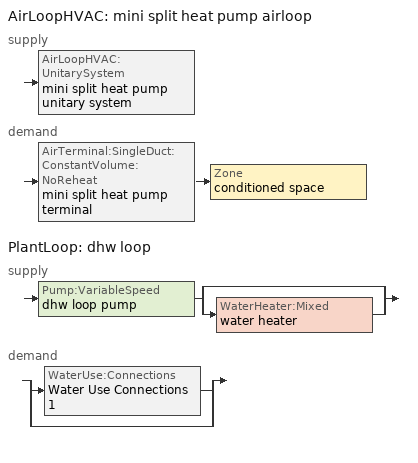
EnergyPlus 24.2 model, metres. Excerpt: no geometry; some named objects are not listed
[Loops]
AirLoopHVAC 'mini split heat pump airloop'
 supply: AirLoopHVAC:UnitarySystem 'mini split heat pump unitary system'
 demand: AirTerminal:SingleDuct:ConstantVolume:NoReheat 'mini split heat pump terminal' > Zone 'conditioned space'
PlantLoop 'dhw loop'
 supply: Pump:VariableSpeed 'dhw loop pump' > split
  | bypass
  | WaterHeater:Mixed 'water heater'
 demand: split
  | WaterUse:Connections 'Water Use Connections 1'
  | bypass
[ZoneControl:Thermostat]
conditioned space Thermostat: Zone or ZoneList=conditioned space; Control Type Schedule=conditioned space Thermostat Schedule; Control 1=conditioned space temperature setpoint; Temperature Difference Between Cutout And Setpoint {deltaC}=0
[ThermostatSetpoint:DualSetpoint]
conditioned space temperature setpoint: Heating Setpoint Temperature Schedule=heating setpoint; Cooling Setpoint Temperature Schedule=cooling setpoint
[ZoneHVAC:Baseboard:Convective:Electric]
electric baseboard: Availability Schedule=Always On Discrete; Heating Design Capacity {W}=9280.39; Efficiency=1
[AirTerminal:SingleDuct:ConstantVolume:NoReheat]
mini split heat pump terminal: Availability Schedule=Always On Discrete; Maximum Air Flow Rate {m3/s}=0.187835
[Zone equipment]
conditioned space: electric baseboard, mini split heat pump terminal
[AirLoopHVAC]
mini split heat pump airloop: Design Supply Air Flow Rate {m3/s}=0.187835; Design Return Air Flow Fraction of Supply Air Flow=1
[Sizing:System]
mini split heat pump airloop: Type of Load to Size On=Sensible; Design Outdoor Air Flow Rate {m3/s}=Autosize; Central Heating Maximum System Air Flow Ratio=0.3; Preheat Design Temperature {C}=7; Preheat Design Humidity Ratio {kgWater/kgDryAir}=0.008; Precool Design Temperature {C}=12.8; Precool Design Humidity Ratio {kgWater/kgDryAir}=0.008; Central Cooling Design Supply Air Temperature {C}=12.8; Central Heating Design Supply Air Temperature {C}=16.7; Type of Zone Sum to Use=NonCoincident; 100% Outdoor Air in Cooling=Yes; 100% Outdoor Air in Heating=Yes; Central Cooling Design Supply Air Humidity Ratio {kgWater/kgDryAir}=0.0085; Central Heating Design Supply Air Humidity Ratio {kgWater/kgDryAir}=0.008; Cooling Supply Air Flow Rate Method=DesignDay; Cooling Supply Air Flow Rate {m3/s}=0; Cooling Supply Air Flow Rate Per Floor Area {m3/s-m2}=0.00996765; Cooling Fraction of Autosized Cooling Supply Air Flow Rate=1; Cooling Supply Air Flow Rate Per Unit Cooling Capacity {m3/s-W}=3.94755e-05; Heating Supply Air Flow Rate Method=DesignDay; Heating Supply Air Flow Rate {m3/s}=0; Heating Supply Air Flow Rate Per Floor Area {m3/s-m2}=0.00996765; Heating Fraction of Autosized Heating Supply Air Flow Rate=1; Heating Fraction of Autosized Cooling Supply Air Flow Rate=1; Heating Supply Air Flow Rate Per Unit Heating Capacity {m3/s-W}=3.15882e-05; System Outdoor Air Method=ZoneSum; Zone Maximum Outdoor Air Fraction=1; Cooling Design Capacity Method=CoolingDesignCapacity; Cooling Design Capacity {W}=Autosize; Cooling Design Capacity Per Floor Area {W/m2}=234.7; Fraction of Autosized Cooling Design Capacity=1; Heating Design Capacity Method=HeatingDesignCapacity; Heating Design Capacity {W}=Autosize; Heating Design Capacity Per Floor Area {W/m2}=157; Fraction of Autosized Heating Design Capacity=1; Central Cooling Capacity Control Method=OnOff; Occupant Diversity=Autosize
[AvailabilityManager:Scheduled]
mini split heat pump airloop Availability Manager: Schedule=Always On Discrete
[AirLoopHVAC:UnitarySystem]
mini split heat pump unitary system: Control Type=Load; Controlling Zone or Thermostat Location=conditioned space; Dehumidification Control Type=None; Availability Schedule=Always On Discrete; Supply Fan=mini split heat pump supply fan; Fan Placement=BlowThrough; Supply Air Fan Operating Mode Schedule=mini split heat pump auto fan schedule; Heating Coil=mini split heat pump htg coil; DX Heating Coil Sizing Ratio=1; Cooling Coil=mini split heat pump clg coil; Use DOAS DX Cooling Coil=No; Minimum Supply Air Temperature {C}=2; Latent Load Control=SensibleOnlyLoadControl; Cooling Supply Air Flow Rate Method=SupplyAirFlowRate; Cooling Supply Air Flow Rate {m3/s}=0.187835; Heating Supply Air Flow Rate Method=SupplyAirFlowRate; Heating Supply Air Flow Rate {m3/s}=0.187835; No Load Supply Air Flow Rate Method=SupplyAirFlowRate; No Load Supply Air Flow Rate {m3/s}=0; No Load Supply Air Flow Rate Control Set To Low Speed=Yes; Maximum Supply Air Temperature {C}=48.8889; Maximum Outdoor Dry-Bulb Temperature for Supplemental Heater Operation {C}=21; Ancillary On-Cycle Electric Power {W}=0; Ancillary Off-Cycle Electric Power {W}=0; Design Specification Multispeed Object=Unitary System Performance Multispeed 1
[Fan:SystemModel]
mini split heat pump supply fan: Availability Schedule=Always On Discrete; Design Maximum Air Flow Rate {m3/s}=0.231324; Speed Control Method=Discrete; Electric Power Minimum Flow Rate Fraction=0.2; Design Pressure Rise {Pa}=500; Motor Efficiency=1; Motor In Air Stream Fraction=1; Design Electric Power Consumption {W}=Autosize; Design Power Sizing Method=PowerPerFlow; Electric Power Per Unit Flow Rate {W/(m3/s)}=148.322; Electric Power Per Unit Flow Rate Per Unit Pressure {W/((m3/s)-Pa)}=1.66667; Fan Total Efficiency=0.7; Motor Loss Radiative Fraction=0; Number of Speeds=4; Speed Flow Fraction 1=0.20706; Speed Electric Power Fraction 1=0.00888; Speed Flow Fraction 2=0.252; Speed Electric Power Fraction 2=0.016; Speed Flow Fraction 3=0.812; Speed Electric Power Fraction 3=0.53539; Speed Flow Fraction 4=1; Speed Electric Power Fraction 4=1
[Coil:Heating:DX:MultiSpeed]
mini split heat pump htg coil: Availability Schedule=Always On Discrete; Minimum Outdoor Dry-Bulb Temperature for Compressor Operation {C}=-28.8889; Crankcase Heater Capacity {W}=50; Maximum Outdoor Dry-Bulb Temperature for Crankcase Heater Operation {C}=10; Defrost Energy Input Ratio Function of Temperature Curve=Defrosteir; Maximum Outdoor Dry-Bulb Temperature for Defrost Operation {C}=4.44444; Defrost Strategy=ReverseCycle; Defrost Control=Timed; Defrost Time Period Fraction=0.058333; Resistive Defrost Heater Capacity {W}=AutoSize; Apply Part Load Fraction to Speeds Greater than 1=No; Fuel Type=Electricity; Region number for Calculating HSPF=4; Number of Speeds=2; Speed Gross Rated Heating Capacity 1 {W}=1085.66; Speed Gross Rated Heating COP 1 {W/W}=4.99376; Speed Rated Air Flow Rate 1 {m3/s}=0.058306; Speed Rated Supply Air Fan Power Per Volume Flow Rate 2017 1 {W/(m3/s)}=773.3; Speed Rated Supply Air Fan Power Per Volume Flow Rate 2023 1 {W/(m3/s)}=934.4; Speed Heating Capacity Function of Temperature Curve Name 1=Heat-CAP-fT1; Speed Heating Capacity Function of Flow Fraction Curve Name 1=Heat-CAP-fFF1; Speed Energy Input Ratio Function of Temperature Curve Name 1=Heat-EIR-fT1; Speed Energy Input Ratio Function of Flow Fraction Curve Name 1=Heat-EIR-fFF1; Speed Part Load Fraction Correlation Curve Name 1=Heat-PLF-fPLR1; Speed Rated Waste Heat Fraction of Power Input 1=0.2; Speed Waste Heat Function of Temperature Curve Name 1=ConstantBiquadratic 1; Speed Gross Rated Heating Capacity 2 {W}=4276.03; Speed Gross Rated Heating COP 2 {W/W}=3.64666; Speed Rated Air Flow Rate 2 {m3/s}=0.231372; Speed Rated Supply Air Fan Power Per Volume Flow Rate 2017 2 {W/(m3/s)}=773.3; Speed Rated Supply Air Fan Power Per Volume Flow Rate 2023 2 {W/(m3/s)}=934.4; Speed Heating Capacity Function of Temperature Curve Name 2=Heat-CAP-fT2; Speed Heating Capacity Function of Flow Fraction Curve Name 2=Heat-CAP-fFF2; Speed Energy Input Ratio Function of Temperature Curve Name 2=Heat-EIR-fT2; Speed Energy Input Ratio Function of Flow Fraction Curve Name 2=Heat-EIR-fFF2; Speed Part Load Fraction Correlation Curve Name 2=Heat-PLF-fPLR2; Speed Rated Waste Heat Fraction of Power Input 2=0.2; Speed Waste Heat Function of Temperature Curve Name 2=ConstantBiquadratic 1
[Coil:Cooling:DX:MultiSpeed]
mini split heat pump clg coil: Availability Schedule=Always On Discrete; Condenser Type=AirCooled; Minimum Outdoor Dry-Bulb Temperature for Compressor Operation {C}=-25; Apply Part Load Fraction to Speeds Greater than 1=No; Apply Latent Degradation to Speeds Greater than 1=No; Crankcase Heater Capacity {W}=50; Maximum Outdoor Dry-Bulb Temperature for Crankcase Heater Operation {C}=10; Basin Heater Capacity {W/K}=0; Basin Heater Setpoint Temperature {C}=2; Fuel Type=Electricity; Number of Speeds=2; Speed Gross Rated Total Cooling Capacity 1 {W}=892.794; Speed Gross Rated Sensible Heat Ratio 1=0.806404; Speed Gross Rated Cooling COP 1 {W/W}=5.32196; Speed Rated Air Flow Rate 1 {m3/s}=0.0479074; Speed Rated Evaporator Fan Power Per Volume Flow Rate 2017 1 {W/(m3/s)}=773.3; Speed Rated Evaporator Fan Power Per Volume Flow Rate 2023 1 {W/(m3/s)}=934.4; Speed Total Cooling Capacity Function of Temperature Curve Name 1=Cool-CAP-fT1; Speed Total Cooling Capacity Function of Flow Fraction Curve Name 1=Cool-CAP-fFF1; Speed Energy Input Ratio Function of Temperature Curve Name 1=Cool-EIR-fT1; Speed Energy Input Ratio Function of Flow Fraction Curve Name 1=Cool-EIR-fFF1; Speed Part Load Fraction Correlation Curve Name 1=Cool-PLF-fPLR1; Speed Nominal Time for Condensate Removal to Begin 1 {s}=1000; Speed Ratio of Initial Moisture Evaporation Rate and Steady State Latent Capacity 1=1.5; Speed Maximum Cycling Rate 1 {cycles/hr}=3; Speed Latent Capacity Time Constant 1 {s}=45; Speed Rated Waste Heat Fraction of Power Input 1=0.2; Speed Waste Heat Function of Temperature Curve Name 1=ConstantBiquadratic; Speed Evaporative Condenser Effectiveness 1=0.9; Speed Evaporative Condenser Air Flow Rate 1 {m3/s}=AutoSize; Speed Rated Evaporative Condenser Pump Power Consumption 1 {W}=AutoSize; Speed Gross Rated Total Cooling Capacity 2 {W}=3518.37; Speed Gross Rated Sensible Heat Ratio 2=0.759942; Speed Gross Rated Cooling COP 2 {W/W}=3.64956; Speed Rated Air Flow Rate 2 {m3/s}=0.187874; Speed Rated Evaporator Fan Power Per Volume Flow Rate 2017 2 {W/(m3/s)}=773.3; Speed Rated Evaporator Fan Power Per Volume Flow Rate 2023 2 {W/(m3/s)}=934.4; Speed Total Cooling Capacity Function of Temperature Curve Name 2=Cool-CAP-fT2; Speed Total Cooling Capacity Function of Flow Fraction Curve Name 2=Cool-CAP-fFF2; Speed Energy Input Ratio Function of Temperature Curve Name 2=Cool-EIR-fT2; Speed Energy Input Ratio Function of Flow Fraction Curve Name 2=Cool-EIR-fFF2; Speed Part Load Fraction Correlation Curve Name 2=Cool-PLF-fPLR2; Speed Nominal Time for Condensate Removal to Begin 2 {s}=1000; Speed Ratio of Initial Moisture Evaporation Rate and Steady State Latent Capacity 2=1.5; Speed Maximum Cycling Rate 2 {cycles/hr}=3; Speed Latent Capacity Time Constant 2 {s}=45; Speed Rated Waste Heat Fraction of Power Input 2=0.2; Speed Waste Heat Function of Temperature Curve Name 2=ConstantBiquadratic; Speed Evaporative Condenser Effectiveness 2=0.9; Speed Evaporative Condenser Air Flow Rate 2 {m3/s}=AutoSize; Speed Rated Evaporative Condenser Pump Power Consumption 2 {W}=AutoSize
[UnitarySystemPerformance:Multispeed]
Unitary System Performance Multispeed 1: Number of Speeds for Heating=2; Number of Speeds for Cooling=2; Single Mode Operation=No; No Load Supply Air Flow Rate Ratio=1; Heating Speed Supply Air Flow Ratio 1=0.310345; Cooling Speed Supply Air Flow Ratio 1=0.255; Heating Speed Supply Air Flow Ratio 2=1.23153; Cooling Speed Supply Air Flow Ratio 2=1
[PlantLoop]
dhw loop: Fluid Type=Water; Plant Equipment Operation Scheme=dhw loop Operation Schemes; Maximum Loop Temperature {C}=100; Minimum Loop Temperature {C}=0; Maximum Loop Flow Rate {m3/s}=0.01; Minimum Loop Flow Rate {m3/s}=0; Plant Loop Volume {m3}=0.003; Load Distribution Scheme=Optimal; Plant Loop Demand Calculation Scheme=SingleSetpoint; Common Pipe Simulation=None
[Sizing:Plant]
dhw loop: Loop Type=Heating; Design Loop Exit Temperature {C}=56; Loop Design Temperature Difference {deltaC}=5.55556; Sizing Option=NonCoincident; Zone Timesteps in Averaging Window=1; Coincident Sizing Factor Mode=None
[Pump:VariableSpeed]
dhw loop pump: Design Maximum Flow Rate {m3/s}=0.01; Design Pump Head {Pa}=1; Design Power Consumption {W}=0; Motor Efficiency=0.85; Fraction of Motor Inefficiencies to Fluid Stream=0; Coefficient 1 of the Part Load Performance Curve=0; Coefficient 2 of the Part Load Performance Curve=1; Coefficient 3 of the Part Load Performance Curve=0; Coefficient 4 of the Part Load Performance Curve=0; Design Minimum Flow Rate {m3/s}=0; Pump Control Type=Intermittent; Skin Loss Radiative Fraction=0.5; Design Power Sizing Method=PowerPerFlowPerPressure; Design Electric Power per Unit Flow Rate {W/(m3/s)}=348701.1; Design Shaft Power per Unit Flow Rate per Unit Head {W/((m3/s)-Pa)}=1.28205; Design Minimum Flow Rate Fraction=0
[WaterHeater:Mixed]
water heater: Tank Volume {m3}=0.221447; Setpoint Temperature Schedule=water heater setpoint; Deadband Temperature Difference {deltaC}=2; Maximum Temperature Limit {C}=99; Heater Control Type=Cycle; Heater Maximum Capacity {W}=5500.06; Heater Minimum Capacity {W}=0; Heater Ignition Minimum Flow Rate {m3/s}=0; Heater Ignition Delay {s}=0; Heater Fuel Type=Electricity; Heater Thermal Efficiency=1; Off Cycle Parasitic Fuel Consumption Rate {W}=0; Off Cycle Parasitic Fuel Type=Electricity; Off Cycle Parasitic Heat Fraction to Tank=0; On Cycle Parasitic Fuel Consumption Rate {W}=0; On Cycle Parasitic Fuel Type=Electricity; On Cycle Parasitic Heat Fraction to Tank=0; Ambient Temperature Indicator=Zone; Ambient Temperature Zone=conditioned space; Off Cycle Loss Coefficient to Ambient Temperature {W/K}=2.89744; Off Cycle Loss Fraction to Zone=1; On Cycle Loss Coefficient to Ambient Temperature {W/K}=2.89744; On Cycle Loss Fraction to Zone=1; Use Side Effectiveness=1; Source Side Effectiveness=1; Use Side Design Flow Rate {m3/s}=Autosize; Source Side Design Flow Rate {m3/s}=Autosize; Indirect Water Heating Recovery Time {hr}=1.5; Source Side Flow Control Mode=IndirectHeatPrimarySetpoint
[WaterHeater:Sizing]
water heater: Design Mode=PeakDraw; Time Storage Can Meet Peak Draw {hr}=0.538503; Time for Tank Recovery {hr}=0; Nominal Tank Volume for Autosizing Plant Connections {m3}=1
[SetpointManager:Scheduled]
Setpoint Manager Scheduled 1: Control Variable=Temperature; Schedule=dhw temp
[WaterUse:Connections]
Water Use Connections 1: Drain Water Heat Exchanger Type=None; Drain Water Heat Exchanger Destination=Plant; Water Use Equipment Name 1=dhw fixtures; Water Use Equipment Name 2=dhw distribution waste; Water Use Equipment Name 3=clothes washer; Water Use Equipment Name 4=dishwasher
[WaterUse:Equipment]
Name | Peak Flow Rate {m3/s} | Flow Rate Fraction Schedule | Target Temperature Schedule
dhw fixtures | 4.44181e-06 | dhw fixtures schedule | mixed water temperature schedule
dhw distribution waste | 1.34657e-06 | dhw fixtures schedule | mixed water temperature schedule
clothes washer | 9.69919e-07 | clothes washer schedule
dishwasher | 2.90872e-07 | dishwasher schedule
[PlantEquipmentOperationSchemes]
dhw loop Operation Schemes: Control Scheme Object Type 1=PlantEquipmentOperation:HeatingLoad; Control Scheme Name 1=dhw loop Heating Operation Scheme; Control Scheme Schedule Name 1=Always On Discrete
[PlantEquipmentOperation:HeatingLoad]
dhw loop Heating Operation Scheme: Load Range Lower Limit 1 {W}=0; Load Range Upper Limit 1 {W}=1000000000; Range Equipment List Name 1=dhw loop Heating Equipment List
[PlantEquipmentList]
dhw loop Heating Equipment List: WaterHeater:Mixed, water heater
[EnergyManagementSystem:GlobalVariable]
infil_program_Qfan
infil_program_Qinf
mini_split_heat_pump_airloop_Fan_RTF
natural_vent_program_Qnv
natural_vent_program_Qwhf
[EnergyManagementSystem:InternalVariable]
mini_split_heat_pump_airloop_max_sup_fan_mfr: Internal Data Index Key=mini split heat pump supply fan; Internal Data Type=Fan Maximum Mass Flow Rate
[EnergyManagementSystem:Sensor]
Name | Output:Variable or Output:Meter Index Key | Output:Variable or Output:Meter
airflow_gain | infil flow | Infiltration Sensible Heat Gain Energy
airflow_gain_1 | natural vent flow | Infiltration Sensible Heat Gain Energy
airflow_gain_2 | whole house fan flow | Infiltration Sensible Heat Gain Energy
airflow_loss | infil flow | Infiltration Sensible Heat Loss Energy
airflow_loss_1 | natural vent flow | Infiltration Sensible Heat Loss Energy
airflow_loss_2 | whole house fan flow | Infiltration Sensible Heat Loss Energy
clg_load_cond |  | Cooling:EnergyTransfer:Zone:CONDITIONED SPACE
clg_sp_s; clg_sp_s_1 | cooling setpoint | Schedule Value
clothes_dryer_exhaust_0_sch_s | clothes dryer exhaust 0 schedule | Schedule Value
conditioned_space_clg_unmet_s | conditioned space | Zone Cooling Setpoint Not Met Time
conditioned_space_htg_unmet_s | conditioned space | Zone Heating Setpoint Not Met Time
cool_season | cooling season schedule | Schedule Value
dhw_loss | water heater | Water Heater Heat Loss Energy
dhw_rtf | water heater | Water Heater Runtime Fraction
fridge_tin_s; tin_s; tin_s_1 | conditioned space | Zone Mean Air Temperature
htg_load_cond |  | Heating:EnergyTransfer:Zone:CONDITIONED SPACE
htg_sp_s; htg_sp_s_1 | heating setpoint | Schedule Value
ig_ee_conv | clothes dryer | Electric Equipment Convective Heating Energy
ig_ee_conv_1 | clothes washer | Electric Equipment Convective Heating Energy
ig_ee_conv_2 | cooking range | Electric Equipment Convective Heating Energy
ig_ee_conv_3 | dishwasher | Electric Equipment Convective Heating Energy
ig_ee_conv_4 | fridge | Electric Equipment Convective Heating Energy
ig_ee_conv_5 | misc plug loads | Electric Equipment Convective Heating Energy
ig_ee_conv_6 | whole house fan | Electric Equipment Convective Heating Energy
ig_ee_rad | clothes dryer | Electric Equipment Radiant Heating Energy
ig_ee_rad_1 | clothes washer | Electric Equipment Radiant Heating Energy
ig_ee_rad_2 | cooking range | Electric Equipment Radiant Heating Energy
ig_ee_rad_3 | dishwasher | Electric Equipment Radiant Heating Energy
ig_ee_rad_4 | fridge | Electric Equipment Radiant Heating Energy
ig_ee_rad_5 | misc plug loads | Electric Equipment Radiant Heating Energy
ig_ee_rad_6 | whole house fan | Electric Equipment Radiant Heating Energy
ig_lgt_conv | interior lighting | Lights Convective Heating Energy
ig_lgt_rad | interior lighting | Lights Radiant Heating Energy
ig_lgt_vis | interior lighting | Lights Visible Radiation Heating Energy
ig_oe_conv | clothes dryer 1 | Other Equipment Convective Heating Energy
ig_oe_conv_1 | cooking range 1 | Other Equipment Convective Heating Energy
ig_oe_conv_2 | general water use latent | Other Equipment Convective Heating Energy
ig_oe_conv_3 | general water use sensible | Other Equipment Convective Heating Energy
ig_oe_conv_4 | water heater energy adjustment1 | Other Equipment Convective Heating Energy
ig_oe_rad | clothes dryer 1 | Other Equipment Radiant Heating Energy
ig_oe_rad_1 | cooking range 1 | Other Equipment Radiant Heating Energy
ig_oe_rad_2 | general water use latent | Other Equipment Radiant Heating Energy
ig_oe_rad_3 | general water use sensible | Other Equipment Radiant Heating Energy
ig_oe_rad_4 | water heater energy adjustment1 | Other Equipment Radiant Heating Energy
ig_ppl_conv | occupants | People Convective Heating Energy
ig_ppl_rad | occupants | People Radiant Heating Energy
im_conv | furniture mass conditioned space 1 | Surface Inside Face Convection Heat Gain Energy
im_conv_1 | partition wall mass | Surface Inside Face Convection Heat Gain Energy
im_ig | furniture mass conditioned space 1 | Surface Inside Face Internal Gains Radiation Heat Gain Energy
im_ig_1 | partition wall mass | Surface Inside Face Internal Gains Radiation Heat Gain Energy
im_lgt | furniture mass conditioned space 1 | Surface Inside Face Lights Radiation Heat Gain Energy
im_lgt_1 | partition wall mass | Surface Inside Face Lights Radiation Heat Gain Energy
im_sol | furniture mass conditioned space 1 | Surface Inside Face Solar Radiation Heat Gain Energy
im_sol_1 | partition wall mass | Surface Inside Face Solar Radiation Heat Gain Energy
im_surf | furniture mass conditioned space 1 | Surface Inside Face Net Surface Thermal Radiation Heat Gain Energy
im_surf_1 | partition wall mass | Surface Inside Face Net Surface Thermal Radiation Heat Gain Energy
mini_split_heat_pump_airloop_Fan_RTF_s | mini split heat pump supply fan | Fan Runtime Fraction Speed 1
mini_split_heat_pump_airloop_Fan_RTF_s_1 | mini split heat pump supply fan | Fan Runtime Fraction Speed 2
mini_split_heat_pump_airloop_Fan_RTF_s_2 | mini split heat pump supply fan | Fan Runtime Fraction Speed 3
mini_split_heat_pump_airloop_Fan_RTF_s_3 | mini split heat pump supply fan | Fan Runtime Fraction Speed 4
mini_split_heat_pump_clg_coil_s | mini split heat pump clg coil | Cooling Coil Total Cooling Energy
mini_split_heat_pump_htg_coil_s | mini split heat pump htg coil | Heating Coil Heating Energy
mini_split_heat_pump_supply_fan_s | mini split heat pump supply fan | Fan Electricity Energy
mv_conv | mech vent house fan | Electric Equipment Convective Heating Energy
mv_conv_1 | mech vent house fan cfis | Electric Equipment Convective Heating Energy
mv_conv_2 | mech vent house fan latent load | Other Equipment Convective Heating Energy
mv_conv_3 | mech vent house fan sensible load | Other Equipment Convective Heating Energy
mv_rad | mech vent house fan | Electric Equipment Radiant Heating Energy
mv_rad_1 | mech vent house fan cfis | Electric Equipment Radiant Heating Energy
mv_rad_2 | mech vent house fan latent load | Other Equipment Radiant Heating Energy
mv_rad_3 | mech vent house fan sensible load | Other Equipment Radiant Heating Energy
natural_vent_s | natural vent schedule | Schedule Value
out_pb_s |  | Site Outdoor Air Barometric Pressure
out_wt_s |  | Site Outdoor Air Humidity Ratio
site_vw_s |  | Site Wind Speed
ss_back_out | Window1 | Surface Window Shortwave from Zone Back Out Window Heat Transfer Rate
ss_back_out_1 | Window11 | Surface Window Shortwave from Zone Back Out Window Heat Transfer Rate
ss_back_out_10 | Window22 | Surface Window Shortwave from Zone Back Out Window Heat Transfer Rate
ss_back_out_11 | Window23 | Surface Window Shortwave from Zone Back Out Window Heat Transfer Rate
ss_back_out_12 | Window3 | Surface Window Shortwave from Zone Back Out Window Heat Transfer Rate
ss_back_out_13 | Window5 | Surface Window Shortwave from Zone Back Out Window Heat Transfer Rate
ss_back_out_14 | Window6 | Surface Window Shortwave from Zone Back Out Window Heat Transfer Rate
ss_back_out_15 | Window7 | Surface Window Shortwave from Zone Back Out Window Heat Transfer Rate
ss_back_out_16 | Window8 | Surface Window Shortwave from Zone Back Out Window Heat Transfer Rate
ss_back_out_2 | Window12 | Surface Window Shortwave from Zone Back Out Window Heat Transfer Rate
ss_back_out_3 | Window14 | Surface Window Shortwave from Zone Back Out Window Heat Transfer Rate
ss_back_out_4 | Window15 | Surface Window Shortwave from Zone Back Out Window Heat Transfer Rate
ss_back_out_5 | Window17 | Surface Window Shortwave from Zone Back Out Window Heat Transfer Rate
ss_back_out_6 | Window19 | Surface Window Shortwave from Zone Back Out Window Heat Transfer Rate
ss_back_out_7 | Window2 | Surface Window Shortwave from Zone Back Out Window Heat Transfer Rate
ss_back_out_8 | Window20 | Surface Window Shortwave from Zone Back Out Window Heat Transfer Rate
ss_back_out_9 | Window21 | Surface Window Shortwave from Zone Back Out Window Heat Transfer Rate
ss_conv | Door1 | Surface Inside Face Convection Heat Gain Energy
ss_conv_1 | Window1 | Surface Inside Face Convection Heat Gain Energy
ss_conv_10 | Window21 | Surface Inside Face Convection Heat Gain Energy
ss_conv_11 | Window22 | Surface Inside Face Convection Heat Gain Energy
ss_conv_12 | Window23 | Surface Inside Face Convection Heat Gain Energy
ss_conv_13 | Window3 | Surface Inside Face Convection Heat Gain Energy
ss_conv_14 | Window5 | Surface Inside Face Convection Heat Gain Energy
ss_conv_15 | Window6 | Surface Inside Face Convection Heat Gain Energy
ss_conv_16 | Window7 | Surface Inside Face Convection Heat Gain Energy
ss_conv_17 | Window8 | Surface Inside Face Convection Heat Gain Energy
ss_conv_2 | Window11 | Surface Inside Face Convection Heat Gain Energy
ss_conv_3 | Window12 | Surface Inside Face Convection Heat Gain Energy
ss_conv_4 | Window14 | Surface Inside Face Convection Heat Gain Energy
ss_conv_5 | Window15 | Surface Inside Face Convection Heat Gain Energy
ss_conv_6 | Window17 | Surface Inside Face Convection Heat Gain Energy
ss_conv_7 | Window19 | Surface Inside Face Convection Heat Gain Energy
ss_conv_8 | Window2 | Surface Inside Face Convection Heat Gain Energy
ss_conv_9 | Window20 | Surface Inside Face Convection Heat Gain Energy
ss_ig | Door1 | Surface Inside Face Internal Gains Radiation Heat Gain Energy
ss_ig_1 | Window1 | Surface Inside Face Internal Gains Radiation Heat Gain Energy
ss_ig_10 | Window21 | Surface Inside Face Internal Gains Radiation Heat Gain Energy
ss_ig_11 | Window22 | Surface Inside Face Internal Gains Radiation Heat Gain Energy
ss_ig_12 | Window23 | Surface Inside Face Internal Gains Radiation Heat Gain Energy
ss_ig_13 | Window3 | Surface Inside Face Internal Gains Radiation Heat Gain Energy
ss_ig_14 | Window5 | Surface Inside Face Internal Gains Radiation Heat Gain Energy
ss_ig_15 | Window6 | Surface Inside Face Internal Gains Radiation Heat Gain Energy
ss_ig_16 | Window7 | Surface Inside Face Internal Gains Radiation Heat Gain Energy
ss_ig_17 | Window8 | Surface Inside Face Internal Gains Radiation Heat Gain Energy
ss_ig_2 | Window11 | Surface Inside Face Internal Gains Radiation Heat Gain Energy
ss_ig_3 | Window12 | Surface Inside Face Internal Gains Radiation Heat Gain Energy
ss_ig_4 | Window14 | Surface Inside Face Internal Gains Radiation Heat Gain Energy
ss_ig_5 | Window15 | Surface Inside Face Internal Gains Radiation Heat Gain Energy
ss_ig_6 | Window17 | Surface Inside Face Internal Gains Radiation Heat Gain Energy
ss_ig_7 | Window19 | Surface Inside Face Internal Gains Radiation Heat Gain Energy
ss_ig_8 | Window2 | Surface Inside Face Internal Gains Radiation Heat Gain Energy
ss_ig_9 | Window20 | Surface Inside Face Internal Gains Radiation Heat Gain Energy
ss_lgt | Door1 | Surface Inside Face Lights Radiation Heat Gain Energy
ss_sol | Door1 | Surface Inside Face Solar Radiation Heat Gain Energy
ss_surf | Door1 | Surface Inside Face Net Surface Thermal Radiation Heat Gain Energy
ss_surf_1 | Window1 | Surface Inside Face Net Surface Thermal Radiation Heat Gain Energy
ss_surf_10 | Window21 | Surface Inside Face Net Surface Thermal Radiation Heat Gain Energy
ss_surf_11 | Window22 | Surface Inside Face Net Surface Thermal Radiation Heat Gain Energy
ss_surf_12 | Window23 | Surface Inside Face Net Surface Thermal Radiation Heat Gain Energy
ss_surf_13 | Window3 | Surface Inside Face Net Surface Thermal Radiation Heat Gain Energy
ss_surf_14 | Window5 | Surface Inside Face Net Surface Thermal Radiation Heat Gain Energy
ss_surf_15 | Window6 | Surface Inside Face Net Surface Thermal Radiation Heat Gain Energy
ss_surf_16 | Window7 | Surface Inside Face Net Surface Thermal Radiation Heat Gain Energy
ss_surf_17 | Window8 | Surface Inside Face Net Surface Thermal Radiation Heat Gain Energy
ss_surf_2 | Window11 | Surface Inside Face Net Surface Thermal Radiation Heat Gain Energy
ss_surf_3 | Window12 | Surface Inside Face Net Surface Thermal Radiation Heat Gain Energy
ss_surf_4 | Window14 | Surface Inside Face Net Surface Thermal Radiation Heat Gain Energy
ss_surf_5 | Window15 | Surface Inside Face Net Surface Thermal Radiation Heat Gain Energy
ss_surf_6 | Window17 | Surface Inside Face Net Surface Thermal Radiation Heat Gain Energy
ss_surf_7 | Window19 | Surface Inside Face Net Surface Thermal Radiation Heat Gain Energy
ss_surf_8 | Window2 | Surface Inside Face Net Surface Thermal Radiation Heat Gain Energy
ss_surf_9 | Window20 | Surface Inside Face Net Surface Thermal Radiation Heat Gain Energy
ss_trans_in | Window1 | Surface Window Transmitted Solar Radiation Rate
ss_trans_in_1 | Window11 | Surface Window Transmitted Solar Radiation Rate
ss_trans_in_10 | Window22 | Surface Window Transmitted Solar Radiation Rate
ss_trans_in_11 | Window23 | Surface Window Transmitted Solar Radiation Rate
ss_trans_in_12 | Window3 | Surface Window Transmitted Solar Radiation Rate
ss_trans_in_13 | Window5 | Surface Window Transmitted Solar Radiation Rate
ss_trans_in_14 | Window6 | Surface Window Transmitted Solar Radiation Rate
ss_trans_in_15 | Window7 | Surface Window Transmitted Solar Radiation Rate
ss_trans_in_16 | Window8 | Surface Window Transmitted Solar Radiation Rate
ss_trans_in_2 | Window12 | Surface Window Transmitted Solar Radiation Rate
ss_trans_in_3 | Window14 | Surface Window Transmitted Solar Radiation Rate
ss_trans_in_4 | Window15 | Surface Window Transmitted Solar Radiation Rate
ss_trans_in_5 | Window17 | Surface Window Transmitted Solar Radiation Rate
ss_trans_in_6 | Window19 | Surface Window Transmitted Solar Radiation Rate
ss_trans_in_7 | Window2 | Surface Window Transmitted Solar Radiation Rate
ss_trans_in_8 | Window20 | Surface Window Transmitted Solar Radiation Rate
ss_trans_in_9 | Window21 | Surface Window Transmitted Solar Radiation Rate
ss_trans_out | Window1 | Surface Inside Face Initial Transmitted Diffuse Transmitted Out Window Solar Radiation Rate
ss_trans_out_1 | Window11 | Surface Inside Face Initial Transmitted Diffuse Transmitted Out Window Solar Radiation Rate
ss_trans_out_10 | Window22 | Surface Inside Face Initial Transmitted Diffuse Transmitted Out Window Solar Radiation Rate
ss_trans_out_11 | Window23 | Surface Inside Face Initial Transmitted Diffuse Transmitted Out Window Solar Radiation Rate
ss_trans_out_12 | Window3 | Surface Inside Face Initial Transmitted Diffuse Transmitted Out Window Solar Radiation Rate
ss_trans_out_13 | Window5 | Surface Inside Face Initial Transmitted Diffuse Transmitted Out Window Solar Radiation Rate
ss_trans_out_14 | Window6 | Surface Inside Face Initial Transmitted Diffuse Transmitted Out Window Solar Radiation Rate
ss_trans_out_15 | Window7 | Surface Inside Face Initial Transmitted Diffuse Transmitted Out Window Solar Radiation Rate
ss_trans_out_16 | Window8 | Surface Inside Face Initial Transmitted Diffuse Transmitted Out Window Solar Radiation Rate
ss_trans_out_2 | Window12 | Surface Inside Face Initial Transmitted Diffuse Transmitted Out Window Solar Radiation Rate
ss_trans_out_3 | Window14 | Surface Inside Face Initial Transmitted Diffuse Transmitted Out Window Solar Radiation Rate
ss_trans_out_4 | Window15 | Surface Inside Face Initial Transmitted Diffuse Transmitted Out Window Solar Radiation Rate
ss_trans_out_5 | Window17 | Surface Inside Face Initial Transmitted Diffuse Transmitted Out Window Solar Radiation Rate
ss_trans_out_6 | Window19 | Surface Inside Face Initial Transmitted Diffuse Transmitted Out Window Solar Radiation Rate
ss_trans_out_7 | Window2 | Surface Inside Face Initial Transmitted Diffuse Transmitted Out Window Solar Radiation Rate
ss_trans_out_8 | Window20 | Surface Inside Face Initial Transmitted Diffuse Transmitted Out Window Solar Radiation Rate
ss_trans_out_9 | Window21 | Surface Inside Face Initial Transmitted Diffuse Transmitted Out Window Solar Radiation Rate
s_conv | Floor1 | Surface Inside Face Convection Heat Gain Energy
s_conv_1 | FoundationWall1 | Surface Inside Face Convection Heat Gain Energy
s_conv_10 | Wall1:225 | Surface Inside Face Convection Heat Gain Energy
s_conv_11 | Wall1:315 | Surface Inside Face Convection Heat Gain Energy
s_conv_12 | Wall1:45 | Surface Inside Face Convection Heat Gain Energy
s_conv_13 | Wall2:135 | Surface Inside Face Convection Heat Gain Energy
s_conv_14 | Wall2:225 | Surface Inside Face Convection Heat Gain Energy
s_conv_15 | Wall2:315 | Surface Inside Face Convection Heat Gain Energy
s_conv_16 | Wall2:45 | Surface Inside Face Convection Heat Gain Energy
s_conv_2 | inferred conditioned ceiling | Surface Inside Face Convection Heat Gain Energy
s_conv_3 | inferred conditioned floor | Surface Inside Face Convection Heat Gain Energy
s_conv_4 | RimJoist1:135 | Surface Inside Face Convection Heat Gain Energy
s_conv_5 | RimJoist1:225 | Surface Inside Face Convection Heat Gain Energy
s_conv_6 | RimJoist1:315 | Surface Inside Face Convection Heat Gain Energy
s_conv_7 | RimJoist1:45 | Surface Inside Face Convection Heat Gain Energy
s_conv_8 | Slab1 | Surface Inside Face Convection Heat Gain Energy
s_conv_9 | Wall1:135 | Surface Inside Face Convection Heat Gain Energy
s_ig | Floor1 | Surface Inside Face Internal Gains Radiation Heat Gain Energy
s_ig_1 | FoundationWall1 | Surface Inside Face Internal Gains Radiation Heat Gain Energy
s_ig_10 | Wall1:225 | Surface Inside Face Internal Gains Radiation Heat Gain Energy
s_ig_11 | Wall1:315 | Surface Inside Face Internal Gains Radiation Heat Gain Energy
s_ig_12 | Wall1:45 | Surface Inside Face Internal Gains Radiation Heat Gain Energy
s_ig_13 | Wall2:135 | Surface Inside Face Internal Gains Radiation Heat Gain Energy
s_ig_14 | Wall2:225 | Surface Inside Face Internal Gains Radiation Heat Gain Energy
s_ig_15 | Wall2:315 | Surface Inside Face Internal Gains Radiation Heat Gain Energy
s_ig_16 | Wall2:45 | Surface Inside Face Internal Gains Radiation Heat Gain Energy
s_ig_2 | inferred conditioned ceiling | Surface Inside Face Internal Gains Radiation Heat Gain Energy
s_ig_3 | inferred conditioned floor | Surface Inside Face Internal Gains Radiation Heat Gain Energy
s_ig_4 | RimJoist1:135 | Surface Inside Face Internal Gains Radiation Heat Gain Energy
s_ig_5 | RimJoist1:225 | Surface Inside Face Internal Gains Radiation Heat Gain Energy
s_ig_6 | RimJoist1:315 | Surface Inside Face Internal Gains Radiation Heat Gain Energy
s_ig_7 | RimJoist1:45 | Surface Inside Face Internal Gains Radiation Heat Gain Energy
s_ig_8 | Slab1 | Surface Inside Face Internal Gains Radiation Heat Gain Energy
s_ig_9 | Wall1:135 | Surface Inside Face Internal Gains Radiation Heat Gain Energy
s_lgt | Floor1 | Surface Inside Face Lights Radiation Heat Gain Energy
s_lgt_1 | FoundationWall1 | Surface Inside Face Lights Radiation Heat Gain Energy
s_lgt_10 | Wall1:225 | Surface Inside Face Lights Radiation Heat Gain Energy
s_lgt_11 | Wall1:315 | Surface Inside Face Lights Radiation Heat Gain Energy
s_lgt_12 | Wall1:45 | Surface Inside Face Lights Radiation Heat Gain Energy
s_lgt_13 | Wall2:135 | Surface Inside Face Lights Radiation Heat Gain Energy
s_lgt_14 | Wall2:225 | Surface Inside Face Lights Radiation Heat Gain Energy
s_lgt_15 | Wall2:315 | Surface Inside Face Lights Radiation Heat Gain Energy
s_lgt_16 | Wall2:45 | Surface Inside Face Lights Radiation Heat Gain Energy
s_lgt_2 | inferred conditioned ceiling | Surface Inside Face Lights Radiation Heat Gain Energy
s_lgt_3 | inferred conditioned floor | Surface Inside Face Lights Radiation Heat Gain Energy
s_lgt_4 | RimJoist1:135 | Surface Inside Face Lights Radiation Heat Gain Energy
s_lgt_5 | RimJoist1:225 | Surface Inside Face Lights Radiation Heat Gain Energy
s_lgt_6 | RimJoist1:315 | Surface Inside Face Lights Radiation Heat Gain Energy
s_lgt_7 | RimJoist1:45 | Surface Inside Face Lights Radiation Heat Gain Energy
s_lgt_8 | Slab1 | Surface Inside Face Lights Radiation Heat Gain Energy
s_lgt_9 | Wall1:135 | Surface Inside Face Lights Radiation Heat Gain Energy
s_sol | Floor1 | Surface Inside Face Solar Radiation Heat Gain Energy
s_sol_1 | FoundationWall1 | Surface Inside Face Solar Radiation Heat Gain Energy
s_sol_10 | Wall1:225 | Surface Inside Face Solar Radiation Heat Gain Energy
s_sol_11 | Wall1:315 | Surface Inside Face Solar Radiation Heat Gain Energy
s_sol_12 | Wall1:45 | Surface Inside Face Solar Radiation Heat Gain Energy
s_sol_13 | Wall2:135 | Surface Inside Face Solar Radiation Heat Gain Energy
s_sol_14 | Wall2:225 | Surface Inside Face Solar Radiation Heat Gain Energy
s_sol_15 | Wall2:315 | Surface Inside Face Solar Radiation Heat Gain Energy
s_sol_16 | Wall2:45 | Surface Inside Face Solar Radiation Heat Gain Energy
s_sol_2 | inferred conditioned ceiling | Surface Inside Face Solar Radiation Heat Gain Energy
s_sol_3 | inferred conditioned floor | Surface Inside Face Solar Radiation Heat Gain Energy
s_sol_4 | RimJoist1:135 | Surface Inside Face Solar Radiation Heat Gain Energy
s_sol_5 | RimJoist1:225 | Surface Inside Face Solar Radiation Heat Gain Energy
s_sol_6 | RimJoist1:315 | Surface Inside Face Solar Radiation Heat Gain Energy
s_sol_7 | RimJoist1:45 | Surface Inside Face Solar Radiation Heat Gain Energy
s_sol_8 | Slab1 | Surface Inside Face Solar Radiation Heat Gain Energy
s_sol_9 | Wall1:135 | Surface Inside Face Solar Radiation Heat Gain Energy
s_surf | Floor1 | Surface Inside Face Net Surface Thermal Radiation Heat Gain Energy
s_surf_1 | FoundationWall1 | Surface Inside Face Net Surface Thermal Radiation Heat Gain Energy
s_surf_10 | Wall1:225 | Surface Inside Face Net Surface Thermal Radiation Heat Gain Energy
s_surf_11 | Wall1:315 | Surface Inside Face Net Surface Thermal Radiation Heat Gain Energy
s_surf_12 | Wall1:45 | Surface Inside Face Net Surface Thermal Radiation Heat Gain Energy
s_surf_13 | Wall2:135 | Surface Inside Face Net Surface Thermal Radiation Heat Gain Energy
s_surf_14 | Wall2:225 | Surface Inside Face Net Surface Thermal Radiation Heat Gain Energy
s_surf_15 | Wall2:315 | Surface Inside Face Net Surface Thermal Radiation Heat Gain Energy
s_surf_16 | Wall2:45 | Surface Inside Face Net Surface Thermal Radiation Heat Gain Energy
s_surf_2 | inferred conditioned ceiling | Surface Inside Face Net Surface Thermal Radiation Heat Gain Energy
s_surf_3 | inferred conditioned floor | Surface Inside Face Net Surface Thermal Radiation Heat Gain Energy
s_surf_4 | RimJoist1:135 | Surface Inside Face Net Surface Thermal Radiation Heat Gain Energy
s_surf_5 | RimJoist1:225 | Surface Inside Face Net Surface Thermal Radiation Heat Gain Energy
s_surf_6 | RimJoist1:315 | Surface Inside Face Net Surface Thermal Radiation Heat Gain Energy
s_surf_7 | RimJoist1:45 | Surface Inside Face Net Surface Thermal Radiation Heat Gain Energy
s_surf_8 | Slab1 | Surface Inside Face Net Surface Thermal Radiation Heat Gain Energy
s_surf_9 | Wall1:135 | Surface Inside Face Net Surface Thermal Radiation Heat Gain Energy
tout_db; tout_db_1 | Environment | Site Outdoor Air Drybulb Temperature
tout_s | conditioned space | Zone Outdoor Air Drybulb Temperature
water_heater_energy | water heater | Water Heater Electricity Rate
water_heater_off_cycle_parasitic | water heater | Water Heater Off Cycle Parasitic Electricity Rate
water_heater_on_cycle_parasitic | water heater | Water Heater On Cycle Parasitic Electricity Rate
win_s | conditioned space | Zone Air Humidity Ratio
[EnergyManagementSystem:Actuator]
Name | Actuated Component Unique | Actuated Component Type | Actuated Component Control Type
fridge_schedule_act | fridge schedule | Schedule:Constant | Schedule Value
infil_flow_act | infil flow | Zone Infiltration | Air Exchange Flow Rate
mech_vent_house_fan_cfis_act | mech vent house fan cfis | ElectricEquipment | Electricity Rate
mech_vent_house_fan_latent_load_act | mech vent house fan latent load | OtherEquipment | Power Level
mech_vent_house_fan_sensible_load_act | mech vent house fan sensible load | OtherEquipment | Power Level
mini_split_heat_pump_supply_fan_pressure_rise_act | mini split heat pump supply fan | Fan | Fan Pressure Rise
mini_split_heat_pump_supply_fan_total_efficiency_act | mini split heat pump supply fan | Fan | Fan Total Efficiency
natural_vent_flow_act | natural vent flow | Zone Infiltration | Air Exchange Flow Rate
Sequential_Fraction_Schedule_act | Sequential Fraction Schedule | Schedule:Constant | Schedule Value
water_heater_ec_adj_act | water heater energy adjustment1 | OtherEquipment | Power Level
whole_house_fan_act | whole house fan | ElectricEquipment | Electricity Rate
whole_house_fan_flow_act | whole house fan flow | Zone Infiltration | Air Exchange Flow Rate
whole_house_fan_mix_act | whole house fan mix | ZoneMixing | Air Exchange Flow Rate
[EnergyManagementSystem:Program]
fridge_schedule_program: Set Tin = fridge_tin_s*(9.0/5.0)+32.0; Set fridge_schedule_act = 0; If (Hour == 0); Set fridge_schedule_act = (-0.487+0.019*Tin); ElseIf (Hour == 1); Set fridge_schedule_act = (-0.34+0.016*Tin); ElseIf (Hour == 2); Set fridge_schedule_act = (-0.37+0.017*Tin); ElseIf (Hour == 3); Set fridge_schedule_act = (-0.361+0.016*Tin); ElseIf (Hour == 4); Set fridge_schedule_act = (-0.515+0.018*Tin); ElseIf (Hour == 5); Set fridge_schedule_act = (-0.684+0.021*Tin); ElseIf (Hour == 6); Set fridge_schedule_act = (-0.471+0.019*Tin); ElseIf (Hour == 7); Set fridge_schedule_act = (-0.159+0.015*Tin); ElseIf (Hour == 8); Set fridge_schedule_act = (-0.079+0.015*Tin); ElseIf (Hour == 9); Set fridge_schedule_act = (-0.417+0.019*Tin); ElseIf (Hour == 10); Set fridge_schedule_act = (-0.411+0.018*Tin); ElseIf (Hour == 11); Set fridge_schedule_act = (-0.386+0.018*Tin); ElseIf (Hour == 12); Set fridge_schedule_act = (-0.24+0.016*Tin); ElseIf (Hour == 13); Set fridge_schedule_act = (-0.314+0.017*Tin); ElseIf (Hour == 14); Set fridge_schedule_act = (-0.16+0.015*Tin); ElseIf (Hour == 15); Set fridge_schedule_act = (-0.121+0.015*Tin); ElseIf (Hour == 16); Set fridge_schedule_act = (-0.469+0.02*Tin); ElseIf (Hour == 17); Set fridge_schedule_act = (-0.412+0.02*Tin); ElseIf (Hour == 18); Set fridge_schedule_act = (-0.091+0.017*Tin); ElseIf (Hour == 19); Set fridge_schedule_act = (0.077+0.014*Tin); ElseIf (Hour == 20); Set fridge_schedule_act = (-0.118+0.016*Tin); ElseIf (Hour == 21); Set fridge_schedule_act = (-0.247+0.017*Tin); ElseIf (Hour == 22); Set fridge_schedule_act = (-0.445+0.019*Tin); ElseIf (Hour == 23); Set fridge_schedule_act = (-0.544+0.02*Tin); EndIf
infil_program: Set p_m = 0.14; Set p_s = 0.22; Set s_m = 270; Set s_s = 370; Set z_m = 9.99744; Set z_s = 5.75851124447152; Set f_t = (((s_m/z_m)^p_m)*((z_s/s_s)^p_s)); Set Tdiff = tin_s-tout_s; Set dT = @Abs Tdiff; Set c = 0.028; Set Cs = 0.1012; Set Cw = 0.1661; Set n = 0.65; Set sft = (f_t*0.3); Set temp1 = ((c*Cw)*((sft*site_vw_s)^(2*n)))^2; Set Qinf = (((c*Cs*(dT^n))^2)+temp1)^0.5; Set Qinf = (@Max Qinf 0); Set mech_vent_house_fan_sensible_load_act = 0.0; Set mech_vent_house_fan_latent_load_act = 0.0; Set OASupInPb = out_pb_s; Set OASupInTemp = tout_s; Set OASupInW = out_wt_s; Set OASupRho = (@RhoAirFnPbTdbW OASupInPb OASupInTemp OASupInW); Set OASupCp = (@CpAirFnW OASupInW); Set OASupInEnth = (@HFnTdbW OASupInTemp OASupInW); Set ZoneTemp = tin_s; Set ZoneW = win_s; Set ZoneCp = (@CpAirFnW ZoneW); Set ZoneAirEnth = (@HFnTdbW ZoneTemp ZoneW); Set mech_vent_house_fan_cfis_act = 0.0; Set QWHV_cfis_sup = 0.0; Set QWHV_cfis_suppl_sup = 0.0; Set QWHV_cfis_suppl_exh = 0.0; Set Qrange = 0; Set Qbath = 0; Set Qdryer = 0; Set Qdryer = Qdryer + 0.00308 * clothes_dryer_exhaust_0_sch_s; Set QWHV_sup = 0.00933; Set QWHV_exh = 0.00933; Set Qsupply = QWHV_sup + QWHV_cfis_sup + QWHV_cfis_suppl_sup; Set Qexhaust = Qrange + Qbath + Qdryer + QWHV_exh + QWHV_cfis_suppl_exh; Set Qfan = (@Max Qexhaust Qsupply); Set Qducts = 0; If Qducts < 0; Set Qsupply = Qsupply - Qducts; Else; Set Qexhaust = Qexhaust + Qducts; EndIf; Set Qfan_with_ducts = (@Max Qexhaust Qsupply); Set Qimb = (@Abs (Qsupply - Qexhaust)); If Qinf + Qimb > 0; Set Qtot = Qfan_with_ducts + (Qinf^2) / (Qinf + Qimb); Else; Set Qtot = Qfan_with_ducts; EndIf; Set Qinf_adj = Qtot - Qfan; Set infil_flow_act = Qinf_adj; Set infil_program_Qinf = Qinf_adj; Set infil_program_Qfan = Qfan; Set Qload = Qfan; Set Effectiveness_Sens = 0.0; Set Effectiveness_Lat = 0.0; Set Fan_MFR = Qload * OASupRho; Set ZoneInEnth = OASupInEnth; Set ZoneInTemp = OASupInTemp; If Qload > 0; Set Effectiveness_Sens = Effectiveness_Sens + 0.0093 / Qload * 0.5912295009261301; Set Effectiveness_Lat = Effectiveness_Lat + 0.0093 / Qload * 0.0; EndIf; Set ERVCpMin = (@Min OASupCp ZoneCp); Set ERVSupOutTemp = OASupInTemp + ERVCpMin/OASupCp * Effectiveness_Sens * (ZoneTemp - OASupInTemp); Set ERVSupOutW = OASupInW + ERVCpMin/OASupCp * Effectiveness_Lat * (ZoneW - OASupInW); Set ERVSupOutEnth = (@HFnTdbW ERVSupOutTemp ERVSupOutW); Set ERVSensHeatTrans = Fan_MFR * OASupCp * (ERVSupOutTemp - OASupInTemp); Set ERVTotalHeatTrans = Fan_MFR * (ERVSupOutEnth - OASupInEnth); Set ERVLatHeatTrans = ERVTotalHeatTrans - ERVSensHeatTrans; Set ZoneInEnth = ERVSupOutEnth; Set ZoneInTemp = ERVSupOutTemp; Set FanTotalToCond = Fan_MFR * (ZoneInEnth - ZoneAirEnth); Set FanSensToCond = Fan_MFR * ZoneCp * (ZoneInTemp - ZoneTemp); Set FanLatToCond = FanTotalToCond - FanSensToCond; Set mech_vent_house_fan_sensible_load_act = mech_vent_house_fan_sensible_load_act + FanSensToCond; Set mech_vent_house_fan_latent_load_act = mech_vent_house_fan_latent_load_act + FanLatToCond
mini_split_heat_pump_supply_fan_disaggregate_program: Set mini_split_heat_pump_supply_fan_clg = 0; Set mini_split_heat_pump_supply_fan_primary_htg = 0; If mini_split_heat_pump_clg_coil_s > 0; Set mini_split_heat_pump_supply_fan_clg = mini_split_heat_pump_supply_fan_s; Else; Set mini_split_heat_pump_supply_fan_primary_htg = mini_split_heat_pump_supply_fan_s; EndIf
mini_split_heat_pump_supply_fan_power_program: If tout_db_1 < -28.89; Set mini_split_heat_pump_supply_fan_pressure_rise_act = 0; Set mini_split_heat_pump_supply_fan_total_efficiency_act = 1; Else; Set mini_split_heat_pump_supply_fan_pressure_rise_act = NULL; Set mini_split_heat_pump_supply_fan_total_efficiency_act = NULL; EndIf
[Schedule:Constant]
Name | Hourly Value
Always On Discrete | 1
dhw temp; water heater setpoint | 56
mini split heat pump auto fan schedule | 0
mixed water temperature schedule | 40.5556
[Schedule:Day:Interval]
clothes washer schedule day: No, 01:00, 0.104651, 02:00, 0.0813953, 04:00, 0.0465116, 05:00, 0.0813953, 06:00, 0.127907, 07:00, 0.255814, 08:00, 0.569767, 09:00, 0.848837, 10:00, 1, 11:00, 0.976744, 12:00, 0.872093, 13:00, 0.77907, 14:00, 0.697674, 15:00, 0.569767, 16:00, 0.593023, 17:00, 0.581395, 21:00, 0.569767, 22:00, 0.546512, 23:00, 0.372093, 24:00, 0.197674
clothes washer schedule default day; dishwasher schedule default day; heating setpoint default day; cooling setpoint default day; dhw fixtures schedule default day: No, 24:00, 0
dishwasher schedule day: No, 01:00, 0.135135, 02:00, 0.0630631, 03:00, 0.045045, 05:00, 0.027027, 06:00, 0.0900901, 07:00, 0.18018, 08:00, 0.279279, 09:00, 0.522523, 10:00, 0.585586, 11:00, 0.504505, 12:00, 0.432432, 13:00, 0.378378, 14:00, 0.414414, 15:00, 0.324324, 17:00, 0.342342, 18:00, 0.441441, 19:00, 0.783784, 20:00, 1, 21:00, 0.810811, 22:00, 0.603604, 23:00, 0.396396, 24:00, 0.279279
heating setpoint day: No, 07:00, 18, 23:00, 21, 24:00, 18
cooling setpoint day: No, 24:00, 25
dhw fixtures schedule day: No, 01:00, 0.139535, 02:00, 0.0697674, 03:00, 0.0465116, 04:00, 0.0581395, 05:00, 0.116279, 06:00, 0.395349, 07:00, 0.906977, 08:00, 1, 09:00, 0.930233, 10:00, 0.77907, 11:00, 0.651163, 12:00, 0.546512, 13:00, 0.465116, 14:00, 0.406977, 15:00, 0.383721, 16:00, 0.360465, 17:00, 0.44186, 18:00, 0.593023, 20:00, 0.697674, 21:00, 0.639535, 22:00, 0.55814, 23:00, 0.44186, 24:00, 0.302326
[Schedule:Week:Daily]
clothes washer schedule Week Rule - Jan1-Dec31: clothes washer schedule day, clothes washer schedule day, clothes washer schedule day, clothes washer schedule day, clothes washer schedule day, clothes washer schedule day, clothes washer schedule day, clothes washer schedule default day, clothes washer schedule default day, clothes washer schedule default day, clothes washer schedule default day, clothes washer schedule default day
dishwasher schedule Week Rule - Jan1-Dec31: dishwasher schedule day, dishwasher schedule day, dishwasher schedule day, dishwasher schedule day, dishwasher schedule day, dishwasher schedule day, dishwasher schedule day, dishwasher schedule default day, dishwasher schedule default day, dishwasher schedule default day, dishwasher schedule default day, dishwasher schedule default day
heating setpoint Week Rule - Jan1-Dec31: heating setpoint day, heating setpoint day, heating setpoint day, heating setpoint day, heating setpoint day, heating setpoint day, heating setpoint day, heating setpoint default day, heating setpoint default day, heating setpoint default day, heating setpoint default day, heating setpoint default day
cooling setpoint Week Rule - Jan1-Dec31: cooling setpoint day, cooling setpoint day, cooling setpoint day, cooling setpoint day, cooling setpoint day, cooling setpoint day, cooling setpoint day, cooling setpoint default day, cooling setpoint default day, cooling setpoint default day, cooling setpoint default day, cooling setpoint default day
dhw fixtures schedule Week Rule - Jan1-Dec31: dhw fixtures schedule day, dhw fixtures schedule day, dhw fixtures schedule day, dhw fixtures schedule day, dhw fixtures schedule day, dhw fixtures schedule day, dhw fixtures schedule day, dhw fixtures schedule default day, dhw fixtures schedule default day, dhw fixtures schedule default day, dhw fixtures schedule default day, dhw fixtures schedule default day
[Schedule:Year]
clothes washer schedule: clothes washer schedule Week Rule - Jan1-Dec31, 1, 1, 12, 31
dishwasher schedule: dishwasher schedule Week Rule - Jan1-Dec31, 1, 1, 12, 31
heating setpoint: heating setpoint Week Rule - Jan1-Dec31, 1, 1, 12, 31
cooling setpoint: cooling setpoint Week Rule - Jan1-Dec31, 1, 1, 12, 31
dhw fixtures schedule: dhw fixtures schedule Week Rule - Jan1-Dec31, 1, 1, 12, 31
[Schedule:Compact]
conditioned space Thermostat Schedule: Through: 12/31, For: AllDays, Until: 24:00, 4
[Curve:Biquadratic] Coefficient2 x=0; Coefficient3 x**2=0; Coefficient4 y=0; Coefficient5 y**2=0; Coefficient6 x*y=0
Name | Coefficient1 Constant | Minimum Value of x {BasedOnField A2} | Maximum Value of x {BasedOnField A2} | Minimum Value of y {BasedOnField A3} | Maximum Value of y {BasedOnField A3}
Defrosteir | 0.1528 | -100 | 100 | -100 | 100
ConstantBiquadratic 1; ConstantBiquadratic | 1 | 0 | 1 | 0 | 1
[Table:Lookup]
Heat-CAP-fT1: Heat-CAP-fT1 Independent Variable List, None, 1, 0, Dimensionless, 0.465219, 0.467641, 0.470773, 0.474606, 0.479138, 0.48438, 0.490352, 0.497083, 0.504611, 0.512988, 0.522276, 0.53255, 0.543902, 0.556442, 0.570301, 0.585636, 0.602638, 0.621536, 0.642609, 0.665886, 0.692024, 0.721532, 0.75505, 0.793397, 0.83764, 0.889184, 0.949933, 1.02252, 1.07815, 1.14184, 0.392886, 0.399318, 0.406115, 0.41331, 0.420938, 0.42904, 0.437662, 0.446854, 0.456677, 0.467196, 0.478488, 0.490643, 0.503762, 0.517966, 0.533394, 0.550212, 0.568618, 0.588845, 0.61118, 0.635642, 0.662908, 0.69349, 0.728034, 0.767362, 0.812541, 0.864983, 0.926591, 1, 1.05615, 1.12035, 0.320553, 0.330995, 0.341457, 0.352014, 0.362738, 0.3737, 0.384972, 0.396626, 0.408742, 0.421403, 0.4347, 0.448735, 0.463622, 0.479489, 0.496487, 0.514788, 0.534597, 0.556154, 0.579752, 0.605397, 0.633791, 0.665449, 0.701019, 0.741326, 0.787443, 0.840782, 0.903249, 0.977482, 1.03416, 1.09886
Heat-EIR-fT1: Heat-EIR-fT1 Independent Variable List, None, 1, 0, Dimensionless, 3.16026, 3.07405, 2.98785, 2.90166, 2.81547, 2.7293, 2.64315, 2.55701, 2.47089, 2.38479, 2.29872, 2.21268, 2.12669, 2.04074, 1.95486, 1.86905, 1.78333, 1.69774, 1.61231, 1.52816, 1.44427, 1.36074, 1.27769, 1.19533, 1.11391, 1.03387, 0.955805, 0.88061, 0.833499, 0.788423, 3.60772, 3.51073, 3.41374, 3.31675, 3.21976, 3.12277, 3.02578, 2.92879, 2.83181, 2.73482, 2.63783, 2.54084, 2.44385, 2.34686, 2.24987, 2.15289, 2.0559, 1.95891, 1.86192, 1.76615, 1.67038, 1.57461, 1.47884, 1.38308, 1.28731, 1.19154, 1.09577, 1, 0.937336, 0.874673, 4.10415, 3.99548, 3.8868, 3.77812, 3.66944, 3.56074, 3.45205, 3.34334, 3.23462, 3.12588, 3.01713, 2.90836, 2.79955, 2.69071, 2.58183, 2.47288, 2.36386, 2.25474, 2.14548, 2.03742, 1.92913, 1.82051, 1.71145, 1.60173, 1.4911, 1.37909, 1.26506, 1.14801, 1.06914, 0.987982
Heat-CAP-fT2: Heat-CAP-fT2 Independent Variable List, None, 1, 0, Dimensionless, 0.0594907, 0.0987956, 0.140389, 0.185131, 0.233792, 0.287173, 0.346177, 0.411881, 0.483193, 0.563523, 0.654762, 0.759349, 0.880496, 1.02252, 1.21106, 0.0502409, 0.0863085, 0.125652, 0.168741, 0.216134, 0.268512, 0.326705, 0.391737, 0.4625, 0.54236, 0.633192, 0.737424, 0.858257, 1, 1.18827, 0.0409912, 0.0738214, 0.110916, 0.15235, 0.198476, 0.249852, 0.307232, 0.371593, 0.441807, 0.521197, 0.611622, 0.715498, 0.836018, 0.977482, 1.16548
Heat-EIR-fT2: Heat-EIR-fT2 Independent Variable List, None, 1, 0, Dimensionless, 1.87817, 1.79737, 1.71663, 1.63599, 1.55548, 1.47517, 1.39513, 1.3155, 1.23889, 1.1631, 1.08856, 1.01591, 0.946121, 0.88061, 0.815166, 2.1441, 2.05482, 1.96554, 1.87627, 1.78699, 1.69771, 1.60844, 1.51916, 1.43263, 1.34611, 1.25958, 1.17305, 1.08653, 1, 0.904342, 2.43913, 2.34105, 2.24293, 2.14476, 2.04649, 1.94809, 1.84947, 1.75052, 1.65413, 1.55699, 1.45868, 1.35854, 1.25551, 1.14801, 1.02149
Cool-CAP-fT1: Cool-CAP-fT1 Independent Variable List, None, 1, 0, Dimensionless, 1.1872, 1.12921, 1.08522, 1.05074, 1.02769, 1.00811, 0.994501, 0.982348, 1.30487, 1.21599, 1.15, 1.09908, 1.06542, 1.03704, 1.01743, 1, 1.8048, 1.68216, 1.59201, 1.52293, 1.47748, 1.4393, 1.41299, 1.38965
Cool-EIR-fT1: Cool-EIR-fT1 Independent Variable List, None, 1, 0, Dimensionless, 0.409657, 0.514351, 0.617101, 0.716707, 0.796042, 0.87408, 0.935549, 0.996522, 0.492743, 0.578263, 0.663783, 0.749303, 0.819065, 0.888826, 0.944413, 1, 0.221331, 0.268565, 0.3302, 0.397044, 0.452811, 0.508824, 0.553406, 0.597866
Cool-CAP-fT2: Cool-CAP-fT2 Independent Variable List, None, 1, 0, Dimensionless, 1.00322, 0.996246, 0.99138, 0.987907, 0.985845, 0.984228, 0.983204, 0.982348, 1.10265, 1.07305, 1.05076, 1.03336, 1.02208, 1.01247, 1.00589, 1, 1.52511, 1.48442, 1.4546, 1.43186, 1.41737, 1.4052, 1.39697, 1.38965
Cool-EIR-fT2: Cool-EIR-fT2 Independent Variable List, None, 1, 0, Dimensionless, 0.425423, 0.529369, 0.631356, 0.730079, 0.806316, 0.881238, 0.939129, 0.996522, 0.511707, 0.595566, 0.679424, 0.763283, 0.829694, 0.896105, 0.948052, 1, 0.229849, 0.276379, 0.337682, 0.404452, 0.458597, 0.51299, 0.55549, 0.597866
[Table:IndependentVariableList]
Heat-CAP-fT1 Independent Variable List: dry_bulb_temp_in, dry_bulb_temp_out 4
Heat-EIR-fT1 Independent Variable List: dry_bulb_temp_in 1, dry_bulb_temp_out 5
Heat-CAP-fT2 Independent Variable List: dry_bulb_temp_in 2, dry_bulb_temp_out 6
Heat-EIR-fT2 Independent Variable List: dry_bulb_temp_in 3, dry_bulb_temp_out 7
Cool-CAP-fT1 Independent Variable List: wet_bulb_temp_in, dry_bulb_temp_out
Cool-EIR-fT1 Independent Variable List: wet_bulb_temp_in 1, dry_bulb_temp_out 1
Cool-CAP-fT2 Independent Variable List: wet_bulb_temp_in 2, dry_bulb_temp_out 2
Cool-EIR-fT2 Independent Variable List: wet_bulb_temp_in 3, dry_bulb_temp_out 3
[Table:IndependentVariable]
dry_bulb_temp_in; dry_bulb_temp_in 1; dry_bulb_temp_in 2; dry_bulb_temp_in 3: Linear, Constant, -100, 100, Dimensionless, 15.5556, 21.1111, 26.6667
dry_bulb_temp_out 4; dry_bulb_temp_out 5: Linear, Constant, -100, 100, Dimensionless, -28.1, -27.714, -27.3061, -26.8743, -26.4166, -25.9304, -25.413, -24.8613, -24.2719, -23.6406, -22.963, -22.2336, -21.4463, -20.5939, -19.668, -18.6587, -17.5542, -16.3403, -15, -13.5321, -11.8958, -10.0605, -7.98752, -5.62744, -2.9162, 0.230864, 3.92803, 8.33333, 11.703, 15.5556
dry_bulb_temp_out 6; dry_bulb_temp_out 7: Linear, Constant, -100, 100, Dimensionless, -28.1, -26.7164, -25.2072, -23.5543, -21.7362, -19.727, -17.4947, -15, -12.2855, -9.22201, -5.73765, -1.73925, 2.89597, 8.33333, 15.5556
wet_bulb_temp_in; wet_bulb_temp_in 1; wet_bulb_temp_in 2; wet_bulb_temp_in 3: Linear, Constant, -100, 100, Dimensionless, 10, 19.4444, 26.6667
dry_bulb_temp_out; dry_bulb_temp_out 1: Linear, Constant, -100, 100, Dimensionless, 12.7778, 19.2567, 24.0662, 27.7778, 30.2315, 32.3, 33.7295, 35
dry_bulb_temp_out 2; dry_bulb_temp_out 3: Linear, Constant, -100, 100, Dimensionless, 12.7778, 19.1858, 24.012, 27.7778, 30.2199, 32.3, 33.724, 35
[Curve:Quadratic] Coefficient3 x**2=0; Minimum Value of x {BasedOnField A2}=0
Name | Coefficient1 Constant | Coefficient2 x | Maximum Value of x {BasedOnField A2} | Minimum Curve Output {BasedOnField A3} | Maximum Curve Output {BasedOnField A3}
Heat-CAP-fFF1; Heat-EIR-fFF1; Heat-CAP-fFF2; Heat-EIR-fFF2; Cool-CAP-fFF1; Cool-EIR-fFF1; Cool-CAP-fFF2; Cool-EIR-fFF2 | 1 | 0 | 2 | 0 | 2
Heat-PLF-fPLR1; Heat-PLF-fPLR2; Cool-PLF-fPLR1; Cool-PLF-fPLR2 | 0.75 | 0.25 | 1 | 0.7 | 1
